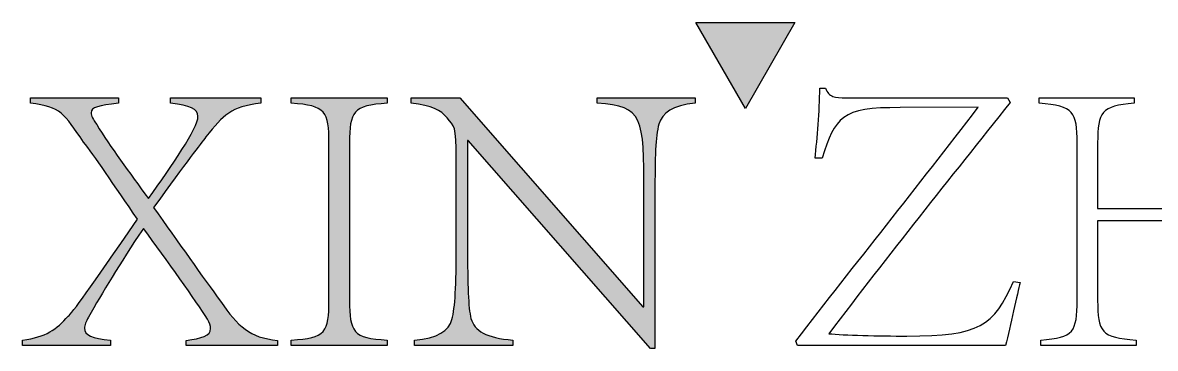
# Model space of a CAD drawing. Extents: x -266287 to 275962, y -324567 to 363765.
# Drawn here: x -161011 to -160504, y 158273 to 158419 of the extents above; entities that cross this region are included whole.
import ezdxf

# ---------------------------------------------------------------- set-up
doc = ezdxf.new("R2010")
doc.units = 0
doc.header["$LTSCALE"] = 1000
doc.layers.get('0').update_dxf_attribs({"linetype": 'CONTINUOUS'})

msp = doc.modelspace()

# ---------------------------------------------------------------- hatches: boundary and pattern name
msp.add_hatch(color=256).paths.add_polyline_path([(-160665.34839, 158419.04074), (-160687.45729, 158380.68821), (-160709.59203, 158419.04074)])
h = msp.add_hatch(color=256)
edge = h.paths.add_edge_path()
edge.add_spline(control_points=[(-160835.53611, 158274.70846), (-160835.53611, 158274.70846), (-160835.53611, 158277.18893), (-160835.53611, 158277.18893)], knot_values=[25, 25, 25, 25, 26, 26, 26, 26], degree=3, periodic=0)
edge.add_spline(control_points=[(-160835.53611, 158277.18893), (-160825.09747, 158277.89517), (-160820.13653, 158281.44362), (-160818.72404, 158286.38733)], knot_values=[0, 0, 0, 0, 1, 1, 1, 1], degree=3, periodic=0)
edge.add_spline(control_points=[(-160818.72404, 158286.38733), (-160817.31155, 158291.70139), (-160816.77756, 158301.43379), (-160816.77756, 158319.30522)], knot_values=[1, 1, 1, 1, 2, 2, 2, 2], degree=3, periodic=0)
edge.add_spline(control_points=[(-160816.77756, 158319.30522), (-160816.77756, 158319.30522), (-160816.77756, 158357.70942), (-160816.77756, 158357.70942)], knot_values=[2, 2, 2, 2, 3, 3, 3, 3], degree=3, periodic=0)
edge.add_spline(control_points=[(-160816.77756, 158357.70942), (-160816.77756, 158373.46212), (-160817.66468, 158372.57501), (-160820.85139, 158376.46797)], knot_values=[3, 3, 3, 3, 4, 4, 4, 4], degree=3, periodic=0)
edge.add_spline(control_points=[(-160820.85139, 158376.46797), (-160823.85723, 158380.0078), (-160827.56932, 158381.95428), (-160836.9486, 158383.01365)], knot_values=[4, 4, 4, 4, 5, 5, 5, 5], degree=3, periodic=0)
edge.add_spline(control_points=[(-160836.9486, 158383.01365), (-160836.9486, 158383.01365), (-160836.9486, 158385.49412), (-160836.9486, 158385.49412)], knot_values=[5, 5, 5, 5, 6, 6, 6, 6], degree=3, periodic=0)
edge.add_spline(control_points=[(-160836.9486, 158385.49412), (-160836.9486, 158385.49412), (-160815.18421, 158385.49412), (-160815.18421, 158385.49412)], knot_values=[6, 6, 6, 6, 7, 7, 7, 7], degree=3, periodic=0)
edge.add_spline(control_points=[(-160815.18421, 158385.49412), (-160815.18421, 158385.49412), (-160733.43209, 158292.05452), (-160733.43209, 158292.05452)], knot_values=[7, 7, 7, 7, 8, 8, 8, 8], degree=3, periodic=0)
edge.add_spline(control_points=[(-160733.43209, 158292.05452), (-160733.43209, 158292.05452), (-160732.8981, 158292.05452), (-160732.8981, 158292.05452)], knot_values=[8, 8, 8, 8, 9, 9, 9, 9], degree=3, periodic=0)
edge.add_spline(control_points=[(-160732.8981, 158292.05452), (-160732.8981, 158292.05452), (-160732.8981, 158342.49071), (-160732.8981, 158342.49071)], knot_values=[9, 9, 9, 9, 10, 10, 10, 10], degree=3, periodic=0)
edge.add_spline(control_points=[(-160732.8981, 158342.49071), (-160732.8981, 158376.99335), (-160733.07036, 158381.60116), (-160753.77538, 158383.01365)], knot_values=[10, 10, 10, 10, 11, 11, 11, 11], degree=3, periodic=0)
edge.add_spline(control_points=[(-160753.77538, 158383.01365), (-160753.77538, 158383.01365), (-160753.77538, 158385.49412), (-160753.77538, 158385.49412)], knot_values=[11, 11, 11, 11, 12, 12, 12, 12], degree=3, periodic=0)
edge.add_spline(control_points=[(-160753.77538, 158385.49412), (-160753.77538, 158385.49412), (-160709.89348, 158385.49412), (-160709.89348, 158385.49412)], knot_values=[12, 12, 12, 12, 13, 13, 13, 13], degree=3, periodic=0)
edge.add_spline(control_points=[(-160709.89348, 158385.49412), (-160709.89348, 158385.49412), (-160709.89348, 158383.01365), (-160709.89348, 158383.01365)], knot_values=[13, 13, 13, 13, 14, 14, 14, 14], degree=3, periodic=0)
edge.add_spline(control_points=[(-160709.89348, 158383.01365), (-160720.15125, 158382.12654), (-160724.5782, 158378.76757), (-160726.17155, 158373.63438)], knot_values=[14, 14, 14, 14, 15, 15, 15, 15], degree=3, periodic=0)
edge.add_spline(control_points=[(-160726.17155, 158373.63438), (-160727.76491, 158368.15668), (-160727.94578, 158359.13053), (-160727.94578, 158342.49071)], knot_values=[15, 15, 15, 15, 16, 16, 16, 16], degree=3, periodic=0)
edge.add_spline(control_points=[(-160727.94578, 158342.49071), (-160727.94578, 158342.49071), (-160727.94578, 158273.46823), (-160727.94578, 158273.46823)], knot_values=[16, 16, 16, 16, 17, 17, 17, 17], degree=3, periodic=0)
edge.add_spline(control_points=[(-160727.94578, 158273.46823), (-160727.94578, 158273.46823), (-160729.89225, 158273.46823), (-160729.89225, 158273.46823)], knot_values=[17, 17, 17, 17, 18, 18, 18, 18], degree=3, periodic=0)
edge.add_spline(control_points=[(-160729.89225, 158273.46823), (-160729.89225, 158273.46823), (-160811.47212, 158366.38245), (-160811.47212, 158366.38245)], knot_values=[18, 18, 18, 18, 19, 19, 19, 19], degree=3, periodic=0)
edge.add_spline(control_points=[(-160811.47212, 158366.38245), (-160811.47212, 158366.38245), (-160811.82524, 158366.38245), (-160811.82524, 158366.38245)], knot_values=[19, 19, 19, 19, 20, 20, 20, 20], degree=3, periodic=0)
edge.add_spline(control_points=[(-160811.82524, 158366.38245), (-160811.82524, 158366.38245), (-160811.82524, 158319.30522), (-160811.82524, 158319.30522)], knot_values=[20, 20, 20, 20, 21, 21, 21, 21], degree=3, periodic=0)
edge.add_spline(control_points=[(-160811.82524, 158319.30522), (-160811.64437, 158301.43379), (-160811.47212, 158291.70139), (-160810.23188, 158286.74907)], knot_values=[21, 21, 21, 21, 22, 22, 22, 22], degree=3, periodic=0)
edge.add_spline(control_points=[(-160810.23188, 158286.74907), (-160808.63852, 158281.25414), (-160803.33308, 158278.07604), (-160791.47334, 158277.18893)], knot_values=[22, 22, 22, 22, 23, 23, 23, 23], degree=3, periodic=0)
edge.add_spline(control_points=[(-160791.47334, 158277.18893), (-160791.47334, 158277.18893), (-160791.47334, 158274.70846), (-160791.47334, 158274.70846)], knot_values=[23, 23, 23, 23, 24, 24, 24, 24], degree=3, periodic=0)
edge.add_spline(control_points=[(-160791.47334, 158274.70846), (-160791.47334, 158274.70846), (-160835.53611, 158274.70846), (-160835.53611, 158274.70846)], knot_values=[24, 24, 24, 24, 25, 25, 25, 25], degree=3, periodic=0)
edge = h.paths.add_edge_path()
edge.add_spline(control_points=[(-160890.5629, 158274.70846), (-160890.5629, 158274.70846), (-160890.5629, 158277.18893), (-160890.5629, 158277.18893)], knot_values=[11, 11, 11, 11, 12, 12, 12, 12], degree=3, periodic=0)
edge.add_spline(control_points=[(-160890.5629, 158277.18893), (-160875.17193, 158277.89517), (-160873.75083, 158280.90963), (-160873.75083, 158294.88811)], knot_values=[0, 0, 0, 0, 1, 1, 1, 1], degree=3, periodic=0)
edge.add_spline(control_points=[(-160873.75083, 158294.88811), (-160873.75083, 158294.88811), (-160873.75083, 158365.31447), (-160873.75083, 158365.31447)], knot_values=[1, 1, 1, 1, 2, 2, 2, 2], degree=3, periodic=0)
edge.add_spline(control_points=[(-160873.75083, 158365.31447), (-160873.75083, 158379.12069), (-160875.17193, 158382.12654), (-160890.5629, 158383.01365)], knot_values=[2, 2, 2, 2, 3, 3, 3, 3], degree=3, periodic=0)
edge.add_spline(control_points=[(-160890.5629, 158383.01365), (-160890.5629, 158383.01365), (-160890.5629, 158385.49412), (-160890.5629, 158385.49412)], knot_values=[3, 3, 3, 3, 4, 4, 4, 4], degree=3, periodic=0)
edge.add_spline(control_points=[(-160890.5629, 158385.49412), (-160890.5629, 158385.49412), (-160847.74036, 158385.49412), (-160847.74036, 158385.49412)], knot_values=[4, 4, 4, 4, 5, 5, 5, 5], degree=3, periodic=0)
edge.add_spline(control_points=[(-160847.74036, 158385.49412), (-160847.74036, 158385.49412), (-160847.74036, 158383.01365), (-160847.74036, 158383.01365)], knot_values=[5, 5, 5, 5, 6, 6, 6, 6], degree=3, periodic=0)
edge.add_spline(control_points=[(-160847.74036, 158383.01365), (-160862.95907, 158382.12654), (-160864.55242, 158379.12069), (-160864.55242, 158365.31447)], knot_values=[6, 6, 6, 6, 7, 7, 7, 7], degree=3, periodic=0)
edge.add_spline(control_points=[(-160864.55242, 158365.31447), (-160864.55242, 158365.31447), (-160864.55242, 158294.88811), (-160864.55242, 158294.88811)], knot_values=[7, 7, 7, 7, 8, 8, 8, 8], degree=3, periodic=0)
edge.add_spline(control_points=[(-160864.55242, 158294.88811), (-160864.55242, 158280.90963), (-160862.95907, 158277.89517), (-160847.74036, 158277.18893)], knot_values=[8, 8, 8, 8, 9, 9, 9, 9], degree=3, periodic=0)
edge.add_spline(control_points=[(-160847.74036, 158277.18893), (-160847.74036, 158277.18893), (-160847.74036, 158274.70846), (-160847.74036, 158274.70846)], knot_values=[9, 9, 9, 9, 10, 10, 10, 10], degree=3, periodic=0)
edge.add_spline(control_points=[(-160847.74036, 158274.70846), (-160847.74036, 158274.70846), (-160890.5629, 158274.70846), (-160890.5629, 158274.70846)], knot_values=[10, 10, 10, 10, 11, 11, 11, 11], degree=3, periodic=0)
edge = h.paths.add_edge_path()
edge.add_spline(control_points=[(-161007.16215, 158383.01365), (-161007.16215, 158383.01365), (-161007.16215, 158385.49412), (-161007.16215, 158385.49412)], knot_values=[30, 30, 30, 30, 31, 31, 31, 31], degree=3, periodic=0)
edge.add_spline(control_points=[(-161007.16215, 158385.49412), (-161007.16215, 158385.49412), (-160967.87084, 158385.49412), (-160967.87084, 158385.49412)], knot_values=[0, 0, 0, 0, 1, 1, 1, 1], degree=3, periodic=0)
edge.add_spline(control_points=[(-160967.87084, 158385.49412), (-160967.87084, 158385.49412), (-160967.87084, 158383.01365), (-160967.87084, 158383.01365)], knot_values=[1, 1, 1, 1, 2, 2, 2, 2], degree=3, periodic=0)
edge.add_spline(control_points=[(-160967.87084, 158383.01365), (-160976.72473, 158382.12654), (-160980.0837, 158381.24804), (-160980.0837, 158378.76757), (-160980.0837, 158377.52734), (-160979.19659, 158375.76172), (-160977.60323, 158373.46212)], knot_values=[2, 2, 2, 2, 3, 3, 3, 4, 4, 4, 4], degree=3, periodic=0)
edge.add_spline(control_points=[(-160977.60323, 158373.46212), (-160971.41067, 158363.36799), (-160963.09938, 158352.22311), (-160954.42635, 158340.37198)], knot_values=[4, 4, 4, 4, 5, 5, 5, 5], degree=3, periodic=0)
edge.add_spline(control_points=[(-160954.42635, 158340.37198), (-160943.98771, 158355.0567), (-160932.30023, 158371.86015), (-160932.30023, 158377.17421), (-160932.30023, 158380.54179), (-160935.84006, 158381.95428), (-160944.51309, 158383.01365)], knot_values=[5, 5, 5, 5, 6, 6, 6, 7, 7, 7, 7], degree=3, periodic=0)
edge.add_spline(control_points=[(-160944.51309, 158383.01365), (-160944.51309, 158383.01365), (-160944.51309, 158385.49412), (-160944.51309, 158385.49412)], knot_values=[7, 7, 7, 7, 8, 8, 8, 8], degree=3, periodic=0)
edge.add_spline(control_points=[(-160944.51309, 158385.49412), (-160944.51309, 158385.49412), (-160904.17102, 158385.49412), (-160904.17102, 158385.49412)], knot_values=[8, 8, 8, 8, 9, 9, 9, 9], degree=3, periodic=0)
edge.add_spline(control_points=[(-160904.17102, 158385.49412), (-160904.17102, 158385.49412), (-160904.17102, 158383.01365), (-160904.17102, 158383.01365)], knot_values=[9, 9, 9, 9, 10, 10, 10, 10], degree=3, periodic=0)
edge.add_spline(control_points=[(-160904.17102, 158383.01365), (-160917.79638, 158381.42029), (-160920.62135, 158377.88907), (-160928.769, 158367.9672)], knot_values=[10, 10, 10, 10, 11, 11, 11, 11], degree=3, periodic=0)
edge.add_spline(control_points=[(-160928.769, 158367.9672), (-160931.24086, 158364.7891), (-160937.0803, 158357.18405), (-160952.12675, 158336.47902)], knot_values=[11, 11, 11, 11, 12, 12, 12, 12], degree=3, periodic=0)
edge.add_spline(control_points=[(-160952.12675, 158336.47902), (-160941.32638, 158321.07945), (-160929.82837, 158304.97362), (-160922.21471, 158294.53499)], knot_values=[12, 12, 12, 12, 13, 13, 13, 13], degree=3, periodic=0)
edge.add_spline(control_points=[(-160922.21471, 158294.53499), (-160914.25654, 158283.20062), (-160909.2956, 158278.25691), (-160896.73823, 158277.01668)], knot_values=[13, 13, 13, 13, 14, 14, 14, 14], degree=3, periodic=0)
edge.add_spline(control_points=[(-160896.73823, 158277.01668), (-160896.73823, 158277.01668), (-160896.73823, 158274.70846), (-160896.73823, 158274.70846)], knot_values=[14, 14, 14, 14, 15, 15, 15, 15], degree=3, periodic=0)
edge.add_spline(control_points=[(-160896.73823, 158274.70846), (-160896.73823, 158274.70846), (-160937.61429, 158274.70846), (-160937.61429, 158274.70846)], knot_values=[15, 15, 15, 15, 16, 16, 16, 16], degree=3, periodic=0)
edge.add_spline(control_points=[(-160937.61429, 158274.70846), (-160937.61429, 158274.70846), (-160937.61429, 158277.01668), (-160937.61429, 158277.01668)], knot_values=[16, 16, 16, 16, 17, 17, 17, 17], degree=3, periodic=0)
edge.add_spline(control_points=[(-160937.61429, 158277.01668), (-160930.53462, 158277.89517), (-160926.64166, 158279.13541), (-160926.64166, 158282.32212), (-160926.64166, 158283.56236), (-160927.17565, 158284.80259), (-160928.05415, 158286.5682)], knot_values=[17, 17, 17, 17, 18, 18, 18, 19, 19, 19, 19], degree=3, periodic=0)
edge.add_spline(control_points=[(-160928.05415, 158286.5682), (-160933.01508, 158294.35412), (-160946.45957, 158313.29353), (-160956.72595, 158327.09114)], knot_values=[19, 19, 19, 19, 20, 20, 20, 20], degree=3, periodic=0)
edge.add_spline(control_points=[(-160956.72595, 158327.09114), (-160967.51772, 158310.98532), (-160974.95051, 158298.24708), (-160981.32394, 158287.45531)], knot_values=[20, 20, 20, 20, 21, 21, 21, 21], degree=3, periodic=0)
edge.add_spline(control_points=[(-160981.32394, 158287.45531), (-160982.3833, 158285.33658), (-160983.08955, 158283.73461), (-160983.08955, 158282.49438), (-160983.08955, 158279.30766), (-160979.73058, 158277.89517), (-160971.41067, 158277.18893)], knot_values=[21, 21, 21, 21, 22, 22, 22, 23, 23, 23, 23], degree=3, periodic=0)
edge.add_spline(control_points=[(-160971.41067, 158277.18893), (-160971.41067, 158277.18893), (-160971.41067, 158274.70846), (-160971.41067, 158274.70846)], knot_values=[23, 23, 23, 23, 24, 24, 24, 24], degree=3, periodic=0)
edge.add_spline(control_points=[(-160971.41067, 158274.70846), (-160971.41067, 158274.70846), (-161010.70199, 158274.70846), (-161010.70199, 158274.70846)], knot_values=[24, 24, 24, 24, 25, 25, 25, 25], degree=3, periodic=0)
edge.add_spline(control_points=[(-161010.70199, 158274.70846), (-161010.70199, 158274.70846), (-161010.70199, 158277.18893), (-161010.70199, 158277.18893)], knot_values=[25, 25, 25, 25, 26, 26, 26, 26], degree=3, periodic=0)
edge.add_spline(control_points=[(-161010.70199, 158277.18893), (-161000.25474, 158278.42916), (-160995.65553, 158281.969), (-160990.35009, 158287.80844)], knot_values=[26, 26, 26, 26, 27, 27, 27, 27], degree=3, periodic=0)
edge.add_spline(control_points=[(-160990.35009, 158287.80844), (-160988.57586, 158289.22954), (-160980.78995, 158299.84043), (-160959.37868, 158331.16496)], knot_values=[27, 27, 27, 27, 28, 28, 28, 28], degree=3, periodic=0)
edge.add_spline(control_points=[(-160959.37868, 158331.16496), (-160969.46419, 158346.03055), (-160979.19659, 158360.36215), (-160983.44267, 158365.67621)], knot_values=[28, 28, 28, 28, 29, 29, 29, 29], degree=3, periodic=0)
edge.add_spline(control_points=[(-160983.44267, 158365.67621), (-160992.29657, 158378.41445), (-160993.5368, 158381.42029), (-161007.16215, 158383.01365)], knot_values=[29, 29, 29, 29, 30, 30, 30, 30], degree=3, periodic=0)

# ---------------------------------------------------------------- linework, layer by layer
for p, q in [((-160687.45729, 158380.68821), (-160709.59203, 158419.04074)), ((-160709.59203, 158419.04074), (-160665.34839, 158419.04074)), ((-160665.34839, 158419.04074), (-160687.45729, 158380.68821))]:
    msp.add_line(p, q)
for points in [[(-160656.30502, 158358.41567), (-160655.4179, 158367.44182), (-160654.35854, 158379.30156), (-160654.17767, 158389.7402)], [(-160654.17767, 158389.7402), (-160654.17767, 158389.7402), (-160651.70581, 158389.7402), (-160651.70581, 158389.7402)], [(-160651.70581, 158389.7402), (-160650.8187, 158387.79372), (-160649.93159, 158386.72574), (-160648.33823, 158386.0195)], [(-161007.16215, 158385.49412), (-161007.16215, 158385.49412), (-160967.87084, 158385.49412), (-160967.87084, 158385.49412)], [(-161007.16215, 158383.01365), (-161007.16215, 158383.01365), (-161007.16215, 158385.49412), (-161007.16215, 158385.49412)], [(-160983.44267, 158365.67621), (-160992.29657, 158378.41445), (-160993.5368, 158381.42029), (-161007.16215, 158383.01365)], [(-160967.87084, 158385.49412), (-160967.87084, 158385.49412), (-160967.87084, 158383.01365), (-160967.87084, 158383.01365)], [(-160944.51309, 158383.01365), (-160944.51309, 158383.01365), (-160944.51309, 158385.49412), (-160944.51309, 158385.49412)], [(-160944.51309, 158385.49412), (-160944.51309, 158385.49412), (-160904.17102, 158385.49412), (-160904.17102, 158385.49412)], [(-160904.17102, 158383.01365), (-160917.79638, 158381.42029), (-160920.62135, 158377.88907), (-160928.769, 158367.9672)], [(-160904.17102, 158385.49412), (-160904.17102, 158385.49412), (-160904.17102, 158383.01365), (-160904.17102, 158383.01365)], [(-160890.5629, 158383.01365), (-160890.5629, 158383.01365), (-160890.5629, 158385.49412), (-160890.5629, 158385.49412)], [(-160890.5629, 158385.49412), (-160890.5629, 158385.49412), (-160847.74036, 158385.49412), (-160847.74036, 158385.49412)], [(-160873.75083, 158365.31447), (-160873.75083, 158379.12069), (-160875.17193, 158382.12654), (-160890.5629, 158383.01365)], [(-160847.74036, 158383.01365), (-160862.95907, 158382.12654), (-160864.55242, 158379.12069), (-160864.55242, 158365.31447)], [(-160847.74036, 158385.49412), (-160847.74036, 158385.49412), (-160847.74036, 158383.01365), (-160847.74036, 158383.01365)], [(-160836.9486, 158383.01365), (-160836.9486, 158383.01365), (-160836.9486, 158385.49412), (-160836.9486, 158385.49412)], [(-160836.9486, 158385.49412), (-160836.9486, 158385.49412), (-160815.18421, 158385.49412), (-160815.18421, 158385.49412)], [(-160820.85139, 158376.46797), (-160823.85723, 158380.0078), (-160827.56932, 158381.95428), (-160836.9486, 158383.01365)], [(-160815.18421, 158385.49412), (-160815.18421, 158385.49412), (-160733.43209, 158292.05452), (-160733.43209, 158292.05452)], [(-160753.77538, 158383.01365), (-160753.77538, 158383.01365), (-160753.77538, 158385.49412), (-160753.77538, 158385.49412)], [(-160753.77538, 158385.49412), (-160753.77538, 158385.49412), (-160709.89348, 158385.49412), (-160709.89348, 158385.49412)], [(-160732.8981, 158342.49071), (-160732.8981, 158376.99335), (-160733.07036, 158381.60116), (-160753.77538, 158383.01365)], [(-160709.89348, 158383.01365), (-160720.15125, 158382.12654), (-160724.5782, 158378.76757), (-160726.17155, 158373.63438)], [(-160709.89348, 158385.49412), (-160709.89348, 158385.49412), (-160709.89348, 158383.01365), (-160709.89348, 158383.01365)], [(-160569.05797, 158383.36677), (-160596.13642, 158349.39813), (-160623.568, 158315.24001), (-160650.11246, 158280.02252)], [(-160648.33823, 158386.0195), (-160646.92574, 158385.49412), (-160644.97926, 158385.49412), (-160642.32654, 158385.49412)], [(-160642.32654, 158385.49412), (-160642.32654, 158385.49412), (-160570.29821, 158385.49412), (-160570.29821, 158385.49412)], [(-160570.29821, 158385.49412), (-160570.29821, 158385.49412), (-160569.05797, 158383.36677), (-160569.05797, 158383.36677)], [(-160556.15609, 158383.01365), (-160556.15609, 158383.01365), (-160556.15609, 158385.49412), (-160556.15609, 158385.49412)], [(-160556.15609, 158385.49412), (-160556.15609, 158385.49412), (-160513.68667, 158385.49412), (-160513.68667, 158385.49412)], [(-160539.17177, 158365.31447), (-160539.17177, 158379.12069), (-160540.58426, 158381.78203), (-160556.15609, 158383.01365)], [(-160513.68667, 158383.01365), (-160528.37139, 158381.78203), (-160529.96475, 158379.12069), (-160529.96475, 158365.31447)], [(-160513.68667, 158385.49412), (-160513.68667, 158385.49412), (-160513.68667, 158383.01365), (-160513.68667, 158383.01365)], [(-160664.97804, 158276.65494), (-160638.25271, 158311.34705), (-160610.64889, 158345.50517), (-160583.38957, 158381.24804)], [(-160618.25394, 158381.06717), (-160644.7984, 158381.24804), (-160647.27887, 158376.82109), (-160653.1183, 158358.41567)], [(-160583.38957, 158381.24804), (-160583.38957, 158381.24804), (-160618.25394, 158381.06717), (-160618.25394, 158381.06717)], [(-160977.60323, 158373.46212), (-160971.41067, 158363.36799), (-160963.09938, 158352.22311), (-160954.42635, 158340.37198)], [(-160816.77756, 158357.70942), (-160816.77756, 158373.46212), (-160817.66468, 158372.57501), (-160820.85139, 158376.46797)], [(-160726.17155, 158373.63438), (-160727.76491, 158368.15668), (-160727.94578, 158359.13053), (-160727.94578, 158342.49071)], [(-160928.769, 158367.9672), (-160931.24086, 158364.7891), (-160937.0803, 158357.18405), (-160952.12675, 158336.47902)], [(-160959.37868, 158331.16496), (-160969.46419, 158346.03055), (-160979.19659, 158360.36215), (-160983.44267, 158365.67621)], [(-160873.75083, 158294.88811), (-160873.75083, 158294.88811), (-160873.75083, 158365.31447), (-160873.75083, 158365.31447)], [(-160864.55242, 158365.31447), (-160864.55242, 158365.31447), (-160864.55242, 158294.88811), (-160864.55242, 158294.88811)], [(-160811.47212, 158366.38245), (-160811.47212, 158366.38245), (-160811.82524, 158366.38245), (-160811.82524, 158366.38245)], [(-160811.82524, 158366.38245), (-160811.82524, 158366.38245), (-160811.82524, 158319.30522), (-160811.82524, 158319.30522)], [(-160729.89225, 158273.46823), (-160729.89225, 158273.46823), (-160811.47212, 158366.38245), (-160811.47212, 158366.38245)], [(-160539.17177, 158294.88811), (-160539.17177, 158294.88811), (-160539.17177, 158365.31447), (-160539.17177, 158365.31447)], [(-160529.96475, 158365.31447), (-160529.96475, 158365.31447), (-160529.96475, 158335.94503), (-160529.96475, 158335.94503)], [(-160816.77756, 158319.30522), (-160816.77756, 158319.30522), (-160816.77756, 158357.70942), (-160816.77756, 158357.70942)], [(-160653.1183, 158358.41567), (-160653.1183, 158358.41567), (-160656.30502, 158358.41567), (-160656.30502, 158358.41567)], [(-160732.8981, 158292.05452), (-160732.8981, 158292.05452), (-160732.8981, 158342.49071), (-160732.8981, 158342.49071)], [(-160727.94578, 158342.49071), (-160727.94578, 158342.49071), (-160727.94578, 158273.46823), (-160727.94578, 158273.46823)], [(-160952.12675, 158336.47902), (-160941.32638, 158321.07945), (-160929.82837, 158304.97362), (-160922.21471, 158294.53499)], [(-160529.96475, 158335.94503), (-160529.96475, 158335.94503), (-160455.29231, 158335.94503), (-160455.29231, 158335.94503)], [(-160990.35009, 158287.80844), (-160988.57586, 158289.22954), (-160980.78995, 158299.84043), (-160959.37868, 158331.16496)], [(-160956.72595, 158327.09114), (-160967.51772, 158310.98532), (-160974.95051, 158298.24708), (-160981.32394, 158287.45531)], [(-160928.05415, 158286.5682), (-160933.01508, 158294.35412), (-160946.45957, 158313.29353), (-160956.72595, 158327.09114)], [(-160455.29231, 158330.45872), (-160455.29231, 158330.45872), (-160529.96475, 158330.45872), (-160529.96475, 158330.45872)], [(-160529.96475, 158330.45872), (-160529.96475, 158330.45872), (-160529.96475, 158294.88811), (-160529.96475, 158294.88811)], [(-160818.72404, 158286.38733), (-160817.31155, 158291.70139), (-160816.77756, 158301.43379), (-160816.77756, 158319.30522)], [(-160811.82524, 158319.30522), (-160811.64437, 158301.43379), (-160811.47212, 158291.70139), (-160810.23188, 158286.74907)], [(-160564.63964, 158302.85489), (-160565.87126, 158298.24708), (-160569.05797, 158283.20062), (-160571.18532, 158274.70846)], [(-160567.64548, 158303.38027), (-160567.64548, 158303.38027), (-160564.63964, 158302.85489), (-160564.63964, 158302.85489)], [(-160922.21471, 158294.53499), (-160914.25654, 158283.20062), (-160909.2956, 158278.25691), (-160896.73823, 158277.01668)], [(-160890.5629, 158277.18893), (-160875.17193, 158277.89517), (-160873.75083, 158280.90963), (-160873.75083, 158294.88811)], [(-160864.55242, 158294.88811), (-160864.55242, 158280.90963), (-160862.95907, 158277.89517), (-160847.74036, 158277.18893)], [(-160733.43209, 158292.05452), (-160733.43209, 158292.05452), (-160732.8981, 158292.05452), (-160732.8981, 158292.05452)], [(-160555.44984, 158277.18893), (-160540.58426, 158278.25691), (-160539.17177, 158280.90963), (-160539.17177, 158294.88811)], [(-160529.96475, 158294.88811), (-160529.96475, 158280.90963), (-160528.37139, 158278.25691), (-160512.79956, 158277.18893)], [(-161010.70199, 158277.18893), (-161000.25474, 158278.42916), (-160995.65553, 158281.969), (-160990.35009, 158287.80844)], [(-160835.53611, 158277.18893), (-160825.09747, 158277.89517), (-160820.13653, 158281.44362), (-160818.72404, 158286.38733)], [(-160810.23188, 158286.74907), (-160808.63852, 158281.25414), (-160803.33308, 158278.07604), (-160791.47334, 158277.18893)], [(-161010.70199, 158274.70846), (-161010.70199, 158274.70846), (-161010.70199, 158277.18893), (-161010.70199, 158277.18893)], [(-160971.41067, 158277.18893), (-160971.41067, 158277.18893), (-160971.41067, 158274.70846), (-160971.41067, 158274.70846)], [(-160937.61429, 158274.70846), (-160937.61429, 158274.70846), (-160937.61429, 158277.01668), (-160937.61429, 158277.01668)], [(-160896.73823, 158277.01668), (-160896.73823, 158277.01668), (-160896.73823, 158274.70846), (-160896.73823, 158274.70846)], [(-160890.5629, 158274.70846), (-160890.5629, 158274.70846), (-160890.5629, 158277.18893), (-160890.5629, 158277.18893)], [(-160847.74036, 158277.18893), (-160847.74036, 158277.18893), (-160847.74036, 158274.70846), (-160847.74036, 158274.70846)], [(-160835.53611, 158274.70846), (-160835.53611, 158274.70846), (-160835.53611, 158277.18893), (-160835.53611, 158277.18893)], [(-160791.47334, 158277.18893), (-160791.47334, 158277.18893), (-160791.47334, 158274.70846), (-160791.47334, 158274.70846)], [(-160664.26319, 158274.70846), (-160664.26319, 158274.70846), (-160664.97804, 158276.65494), (-160664.97804, 158276.65494)], [(-160555.44984, 158274.70846), (-160555.44984, 158274.70846), (-160555.44984, 158277.18893), (-160555.44984, 158277.18893)], [(-160512.79956, 158277.18893), (-160512.79956, 158277.18893), (-160512.79956, 158274.70846), (-160512.79956, 158274.70846)], [(-160971.41067, 158274.70846), (-160971.41067, 158274.70846), (-161010.70199, 158274.70846), (-161010.70199, 158274.70846)], [(-160896.73823, 158274.70846), (-160896.73823, 158274.70846), (-160937.61429, 158274.70846), (-160937.61429, 158274.70846)], [(-160847.74036, 158274.70846), (-160847.74036, 158274.70846), (-160890.5629, 158274.70846), (-160890.5629, 158274.70846)], [(-160791.47334, 158274.70846), (-160791.47334, 158274.70846), (-160835.53611, 158274.70846), (-160835.53611, 158274.70846)], [(-160727.94578, 158273.46823), (-160727.94578, 158273.46823), (-160729.89225, 158273.46823), (-160729.89225, 158273.46823)], [(-160571.18532, 158274.70846), (-160571.18532, 158274.70846), (-160664.26319, 158274.70846), (-160664.26319, 158274.70846)], [(-160512.79956, 158274.70846), (-160512.79956, 158274.70846), (-160555.44984, 158274.70846), (-160555.44984, 158274.70846)]]:
    msp.add_open_spline(points, degree=3)
for points, knots in [([(-160967.87084, 158383.01365), (-160976.72473, 158382.12654), (-160980.0837, 158381.24804), (-160980.0837, 158378.76757), (-160980.0837, 158377.52734), (-160979.19659, 158375.76172), (-160977.60323, 158373.46212)], [2, 2, 2, 2, 3, 3, 3, 4, 4, 4, 4]), ([(-160954.42635, 158340.37198), (-160943.98771, 158355.0567), (-160932.30023, 158371.86015), (-160932.30023, 158377.17421), (-160932.30023, 158380.54179), (-160935.84006, 158381.95428), (-160944.51309, 158383.01365)], [5, 5, 5, 5, 6, 6, 6, 7, 7, 7, 7]), ([(-160650.11246, 158280.02252), (-160643.73903, 158279.30766), (-160627.81408, 158278.96315), (-160615.24809, 158278.96315), (-160582.51107, 158278.96315), (-160576.49077, 158283.3901), (-160567.64548, 158303.38027)], [5, 5, 5, 5, 6, 6, 6, 7, 7, 7, 7]), ([(-160981.32394, 158287.45531), (-160982.3833, 158285.33658), (-160983.08955, 158283.73461), (-160983.08955, 158282.49438), (-160983.08955, 158279.30766), (-160979.73058, 158277.89517), (-160971.41067, 158277.18893)], [21, 21, 21, 21, 22, 22, 22, 23, 23, 23, 23]), ([(-160937.61429, 158277.01668), (-160930.53462, 158277.89517), (-160926.64166, 158279.13541), (-160926.64166, 158282.32212), (-160926.64166, 158283.56236), (-160927.17565, 158284.80259), (-160928.05415, 158286.5682)], [17, 17, 17, 17, 18, 18, 18, 19, 19, 19, 19])]:
    msp.add_open_spline(points, degree=3, knots=knots)

doc.saveas('drawing.dxf')
